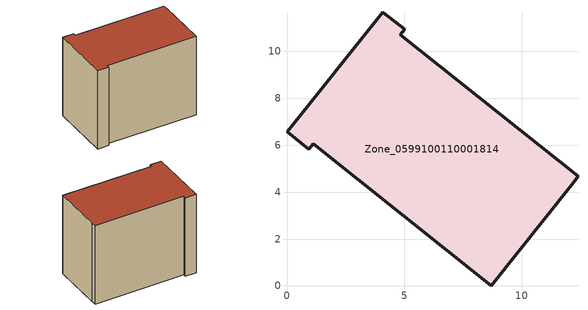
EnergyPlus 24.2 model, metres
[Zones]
Zone_0599100110001814
 floor ground (C_G): 1.12,6.06 0.94,5.83 0,6.58 4.09,11.68 5.02,10.95 4.83,10.71 12.4,4.69 12.15,4.31 8.71,0 z0.47
 wall outside (C_F): 4.09,11.68 0,6.58 0.94,5.83 1.12,6.06 8.71,0 12.15,4.31 12.4,4.69 4.83,10.71 5.02,10.95 4.09,11.68 z0.47:9.34
 roof outside (C_R): 8.71,0 12.15,4.31 12.4,4.69 4.83,10.71 5.02,10.95 4.09,11.68 0,6.58 0.94,5.83 1.12,6.06 z9.34
[BUILDING]
Pand.0599100110001814: North Axis=0; Terrain=City; Loads Convergence Tolerance Value=0.04; Temperature Convergence Tolerance Value=0.4; Solar Distribution=FullExterior; Maximum Number of Warmup Days=25; Minimum Number of Warmup Days=1
[Site:Location]
Rotterdam.The.Hague.AP_ZH_NLD Design_Conditions: Latitude=51.96; Longitude=4.45; Time Zone=1; Elevation=-4.5
[SITE:GROUNDTEMPERATURE:BUILDINGSURFACE]
18, 18, 18, 18, 18, 18, 18, 18, 18, 18, 18, 18
[MATERIAL] Thermal Absorptance=0.9; Solar Absorptance=0.7; Visible Absorptance=0.7
Name | Roughness | Thickness | Conductivity | Density | Specific Heat
G.TI.2015-2018 | MediumSmooth | 0.15 | 0.0428571 | 540 | 1210
F.TI.2015-2018 | Rough | 0.3 | 0.0666667 | 1920 | 840
R.TI.2015-2018 | MediumRough | 0.2 | 0.0333333 | 1500 | 1000
[CONSTRUCTION]
C_G: G.TI.2015-2018
C_F: F.TI.2015-2018
C_R: R.TI.2015-2018
[ZONE]
Zone_0599100110001814: Type=1; Multiplier=1; Ceiling Height=Autocalculate; Volume=Autocalculate; Floor Area=autocalculate; Part of Total Floor Area=Yes
[ZONEINFILTRATION:DESIGNFLOWRATE]
Infil_Zone_0599100110001814: Zone or ZoneList or Space or SpaceList=Zone_0599100110001814; Schedule=AlwaysOn; Design Flow Rate Calculation Method=Flow/Area; Flow Rate per Floor Area=0.0015; Constant Term Coefficient=1; Temperature Term Coefficient=0; Velocity Term Coefficient=0; Velocity Squared Term Coefficient=0
[HVACTEMPLATE:ZONE:IDEALLOADSAIRSYSTEM]
Zone_0599100110001814: Maximum Heating Supply Air Temperature=50; Minimum Cooling Supply Air Temperature=13; Maximum Heating Supply Air Humidity Ratio=0.0156; Minimum Cooling Supply Air Humidity Ratio=0.0077; Heating Limit=NoLimit; Cooling Limit=NoLimit; Dehumidification Control Type=ConstantSensibleHeatRatio; Cooling Sensible Heat Ratio=0.7; Dehumidification Setpoint=60; Humidification Control Type=None; Humidification Setpoint=30; Outdoor Air Method=None; Outdoor Air Flow Rate per Person=0.00944; Outdoor Air Flow Rate per Zone Floor Area=0; Outdoor Air Flow Rate per Zone=0; Demand Controlled Ventilation Type=None; Outdoor Air Economizer Type=NoEconomizer; Heat Recovery Type=None; Sensible Heat Recovery Effectiveness=0.7; Latent Heat Recovery Effectiveness=0.65
[ZONECONTROL:THERMOSTAT]
ThermostatControl_Zone_0599100110001814: Zone or ZoneList=Zone_0599100110001814; Control Type Schedule=DualSetpointControlType; Control 1=Thermostat_Zone_0599100110001814; Temperature Difference Between Cutout And Setpoint=0
[THERMOSTATSETPOINT:DUALSETPOINT]
Thermostat_Zone_0599100110001814: Heating Setpoint Temperature Schedule=HeatingSetpoint_Zone_0599100110001814; Cooling Setpoint Temperature Schedule=CoolingSetpoint_Zone_0599100110001814
[SCHEDULE:COMPACT]
HeatingSetpoint_Zone_0599100110001814: Through: 12/31, For: AllDays, Until: 24:00, 21
CoolingSetpoint_Zone_0599100110001814: Through: 12/31, For: AllDays, Until: 24:00, 24
DualSetpointControlType: Through: 12/31, For: AllDays, Until: 24:00, 4
AlwaysOn: Through: 12/31, For: AllDays, Until: 24:00, 1
